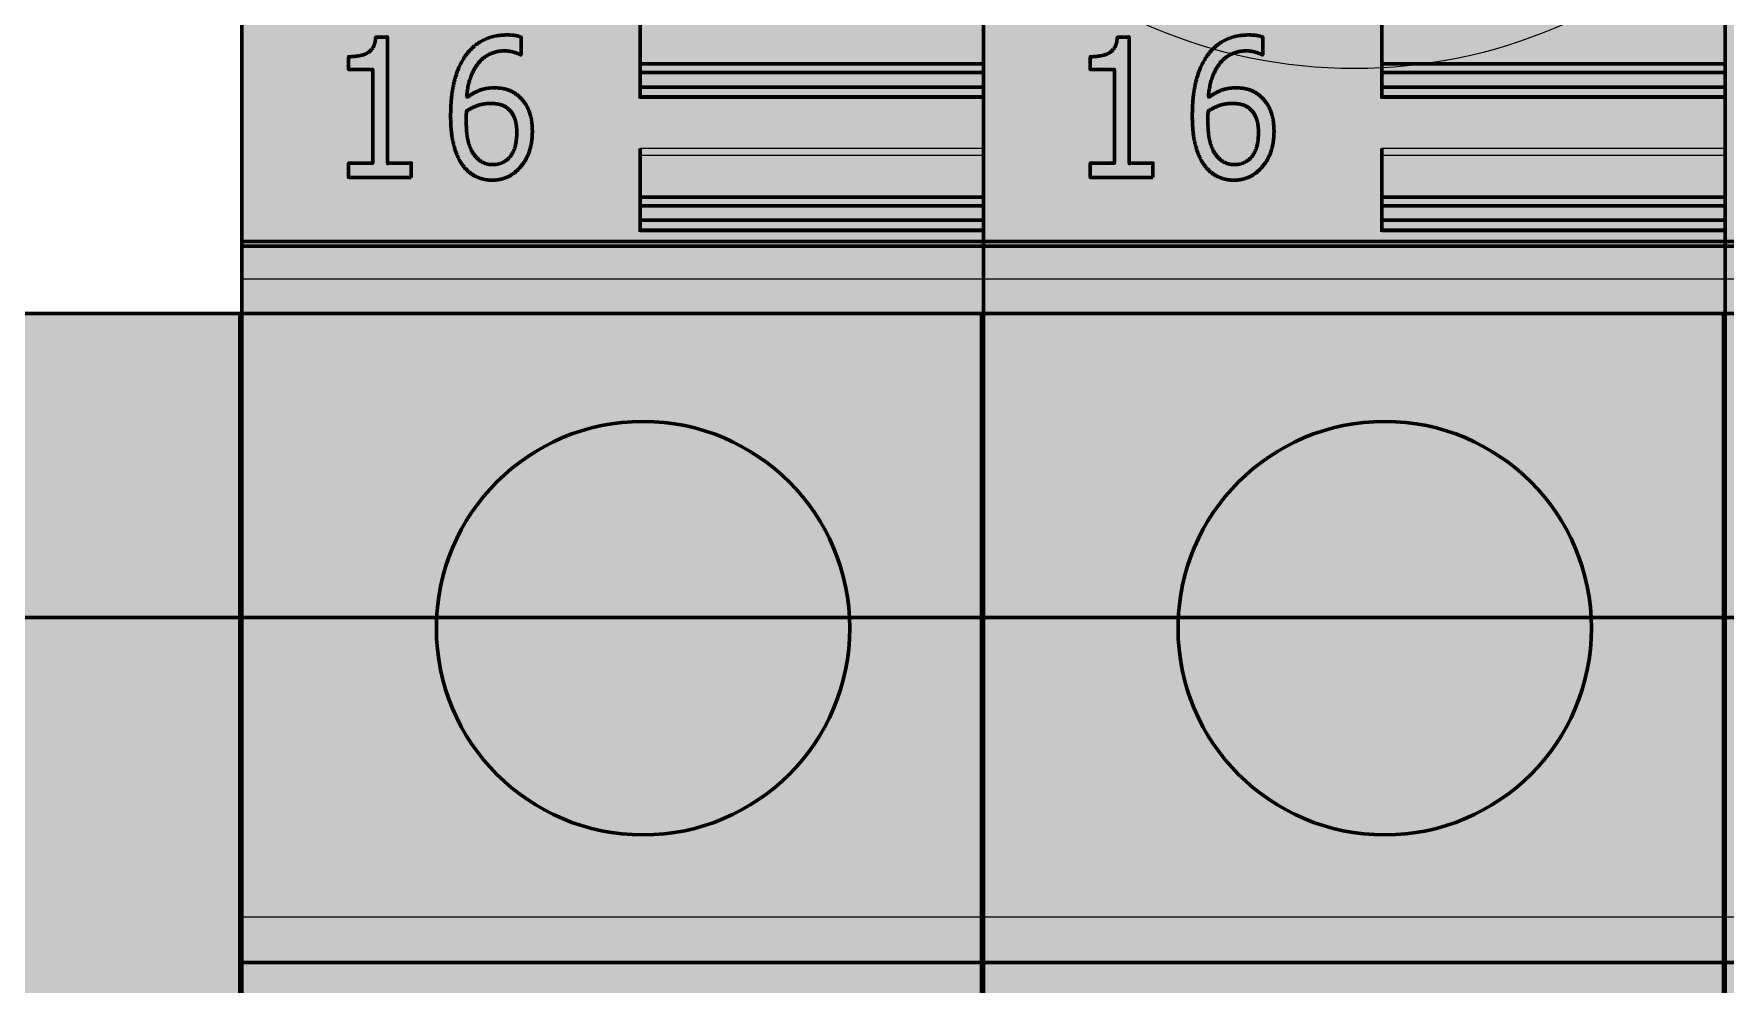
# Model space of a CAD drawing. Header units: millimetres. Extents: x -102 to 318, y -87 to 210.
# Drawn here: x 247.94 to 254.9, y 67.08 to 70.98 of the extents above; entities that cross this region are included whole.
import ezdxf

# ---------------------------------------------------------------- set-up
doc = ezdxf.new("R2010")
doc.units = ezdxf.units.MM
doc.linetypes.add('K5LT_BASIC', pattern=[0])
doc.linetypes.add('K5LT_THIN', pattern=[0])
doc.layers.add('Системный слой', color=7, linetype='Continuous')

# ---------------------------------------------------------------- blocks, each defined once
blk = doc.blocks.new('VA.121209_withoutcapside')
at = {"layer": 'Системный слой', "color": 7, "linetype": 'K5LT_THIN', "lineweight": 18}
blk.add_circle((0, 30), 8.474, dxfattribs=at)
blk = doc.blocks.new('DIN_VA.121209')
at = {"layer": 'Системный слой', "true_color": 0xffffff}
h = blk.add_hatch(color=7, dxfattribs=at)
h.paths.add_polyline_path([(50, 17.5), (-50, 17.5), (-50, 12.5), (50, 12.5)])
h.paths.add_polyline_path([(50, 12.5), (-50, 12.5), (-50, -12.5), (50, -12.5)])
h.paths.add_polyline_path([(50, -12.5), (-50, -12.5), (-50, -17.5), (50, -17.5)])
at = {"layer": 'Системный слой', "color": 150, "linetype": 'K5LT_BASIC', "lineweight": 60, "true_color": 0x0080ff}
for p, q in [((50, 17.5), (-50, 17.5)), ((50, 12.5), (-50, 12.5))]:
    blk.add_line(p, q, dxfattribs=at)
blk = doc.blocks.new('SUPU_SCREW_WHITE_16_U53')
h = blk.add_hatch(color=7)
h.paths.add_polyline_path([(566.296, -98.227), (566.296, -96.159), (566.1, -96.159), (566.093, -96.221), (566.08, -96.274), (566.061, -96.318), (566.036, -96.355), (566.005, -96.388), (565.968, -96.416), (565.932, -96.435), (565.885, -96.451), (565.829, -96.463), (565.769, -96.472), (565.711, -96.477), (565.656, -96.479), (565.656, -96.69), (566.053, -96.69), (566.053, -98.227), (565.656, -98.227), (565.656, -98.464), (566.687, -98.464), (566.687, -98.227)])
h.paths.add_polyline_path([(567.596, -97.152), (567.629, -96.932), (567.693, -96.745), (567.786, -96.591), (567.908, -96.475), (568.054, -96.406), (568.224, -96.383), (568.274, -96.385), (568.323, -96.392), (568.372, -96.404), (568.416, -96.418), (568.452, -96.432), (568.48, -96.447), (568.493, -96.447), (568.493, -96.156), (568.458, -96.144), (568.423, -96.135), (568.389, -96.128), (568.353, -96.124), (568.31, -96.121), (568.263, -96.121), (568.112, -96.131), (567.975, -96.164), (567.85, -96.218), (567.739, -96.292), (567.643, -96.383), (567.56, -96.491), (567.489, -96.619), (567.431, -96.759), (567.388, -96.91), (567.358, -97.076), (567.34, -97.256), (567.334, -97.452), (567.34, -97.641), (567.36, -97.811), (567.393, -97.961), (567.438, -98.093), (567.494, -98.206), (567.562, -98.301), (567.624, -98.364), (567.691, -98.416), (567.765, -98.456), (567.844, -98.485), (567.929, -98.503), (568.02, -98.509), (568.195, -98.484), (568.351, -98.41), (568.487, -98.287), (568.593, -98.125), (568.657, -97.934), (568.678, -97.715), (568.672, -97.584), (568.653, -97.468), (568.621, -97.365), (568.577, -97.275), (568.521, -97.196), (568.452, -97.127), (568.388, -97.079), (568.325, -97.043), (568.262, -97.018), (568.197, -97.003), (568.126, -96.994), (568.048, -96.991), (567.961, -96.996), (567.881, -97.009), (567.808, -97.032), (567.738, -97.064), (567.667, -97.104)])
h.paths.add_polyline_path([(567.595, -97.373), (567.66, -97.334), (567.724, -97.302), (567.787, -97.278), (567.851, -97.261), (567.919, -97.251), (567.99, -97.247), (568.041, -97.249), (568.091, -97.254), (568.14, -97.263), (568.186, -97.277), (568.23, -97.298), (568.271, -97.327), (568.32, -97.376), (568.358, -97.43), (568.387, -97.49), (568.406, -97.558), (568.418, -97.637), (568.422, -97.726), (568.41, -97.883), (568.375, -98.013), (568.316, -98.117), (568.236, -98.192), (568.138, -98.238), (568.023, -98.253), (567.971, -98.249), (567.921, -98.239), (567.874, -98.221), (567.829, -98.196), (567.787, -98.163), (567.746, -98.122), (567.701, -98.061), (567.663, -97.988), (567.631, -97.9), (567.608, -97.796), (567.594, -97.668), (567.59, -97.518), (567.59, -97.488), (567.59, -97.461), (567.591, -97.438), (567.592, -97.417), (567.593, -97.396)])
at = {"color": 150, "linetype": 'K5LT_BASIC', "lineweight": 60, "true_color": 0x0080ff}
for points, knots in [([(566.687, -98.464), (566.171, -98.464), (565.656, -98.464), (565.656, -98.346), (565.656, -98.227), (565.854, -98.227), (566.053, -98.227), (566.053, -97.459), (566.053, -96.69), (565.854, -96.69), (565.656, -96.69), (565.656, -96.585), (565.656, -96.479), (565.737, -96.479), (565.829, -96.463), (565.921, -96.447), (565.968, -96.416), (566.027, -96.378), (566.061, -96.318), (566.095, -96.259), (566.1, -96.159), (566.198, -96.159), (566.296, -96.159), (566.296, -97.193), (566.296, -98.227), (566.492, -98.227), (566.687, -98.227), (566.687, -98.346), (566.687, -98.464)], [0, 0, 0, 1.970331, 1.970331, 2.42314, 2.42314, 3.1819, 3.1819, 6.119039, 6.119039, 6.8778, 6.8778, 7.281657, 7.281657, 7.613549, 7.613549, 7.896435, 7.896435, 8.156201, 8.156201, 8.472404, 8.472404, 8.847769, 8.847769, 12.800668, 12.800668, 13.547191, 13.547191, 14, 14, 14]), ([(568.678, -97.715), (568.678, -98.065), (568.487, -98.287), (568.297, -98.509), (568.02, -98.509), (567.88, -98.509), (567.765, -98.456), (567.65, -98.404), (567.562, -98.301), (567.452, -98.172), (567.393, -97.961), (567.334, -97.75), (567.334, -97.452), (567.334, -97.146), (567.388, -96.91), (567.442, -96.674), (567.56, -96.491), (567.673, -96.316), (567.85, -96.218), (568.027, -96.121), (568.263, -96.121), (568.338, -96.121), (568.389, -96.128), (568.44, -96.136), (568.493, -96.156), (568.493, -96.301), (568.493, -96.447), (568.486, -96.447), (568.48, -96.447), (568.444, -96.424), (568.372, -96.404), (568.3, -96.383), (568.224, -96.383), (567.95, -96.383), (567.786, -96.591), (567.623, -96.798), (567.596, -97.152), (567.703, -97.073), (567.808, -97.032), (567.912, -96.991), (568.048, -96.991), (568.17, -96.991), (568.262, -97.018), (568.355, -97.045), (568.452, -97.127), (568.564, -97.222), (568.621, -97.365), (568.678, -97.509), (568.678, -97.715)], [0, 0, 0, 1.87689, 1.87689, 3.504972, 3.504972, 4.303681, 4.303681, 5.088219, 5.088219, 6.251271, 6.251271, 7.816418, 7.816418, 9.476288, 9.476288, 10.864202, 10.864202, 12.086191, 12.086191, 13.391927, 13.391927, 13.777349, 13.777349, 14.103095, 14.103095, 14.990417, 14.990417, 15.029407, 15.029407, 15.38454, 15.38454, 15.839057, 15.839057, 17.370113, 17.370113, 19.200138, 19.200138, 19.941743, 19.941743, 20.689614, 20.689614, 21.348143, 21.348143, 22.018697, 22.018697, 22.916554, 22.916554, 24, 24, 24]), ([(568.422, -97.726), (568.422, -97.584), (568.387, -97.49), (568.352, -97.396), (568.271, -97.327), (568.212, -97.278), (568.14, -97.263), (568.068, -97.247), (567.99, -97.247), (567.881, -97.247), (567.787, -97.278), (567.694, -97.309), (567.595, -97.373), (567.592, -97.407), (567.591, -97.438), (567.59, -97.47), (567.59, -97.518), (567.59, -97.76), (567.631, -97.9), (567.673, -98.041), (567.746, -98.122), (567.805, -98.19), (567.874, -98.221), (567.942, -98.253), (568.023, -98.253), (568.209, -98.253), (568.316, -98.117), (568.422, -97.981), (568.422, -97.726)], [0, 0, 0, 1.118015, 1.118015, 2.058187, 2.058187, 2.743652, 2.743652, 3.446823, 3.446823, 4.404937, 4.404937, 5.406816, 5.406816, 5.710842, 5.710842, 6.079178, 6.079178, 7.878221, 7.878221, 9.049882, 9.049882, 9.807165, 9.807165, 10.523364, 10.523364, 12.08089, 12.08089, 14, 14, 14])]:
    blk.add_open_spline(points, degree=2, knots=knots, dxfattribs=at)
blk = doc.blocks.new('SUPU_SCREW_WHITE_16', base_point=(570, -118.2))
at = {"true_color": 0xffffff}
blk.add_hatch(color=7, dxfattribs=at).paths.add_polyline_path([(576.1, -150.176), (576.1, -90.176), (563.9, -90.176), (563.9, -150.176)])
at = {"color": 150, "linetype": 'K5LT_BASIC', "lineweight": 60, "true_color": 0x0080ff}
for p, q in [((576.099, -90.176), (576.099, -150.176)), ((563.899, -90.967), (563.899, -99.52)), ((570.449, -95.796), (570.449, -97.168)), ((576.099, -96.597), (570.449, -96.597)), ((576.099, -96.739), (570.449, -96.739)), ((576.099, -96.977), (570.449, -96.977)), ((576.099, -97.139), (570.449, -97.139)), ((570.449, -97.988), (570.449, -99.36)), ((576.099, -98.789), (570.449, -98.789)), ((576.099, -98.931), (570.449, -98.931)), ((576.099, -99.169), (570.449, -99.169)), ((563.899, -99.52), (576.099, -99.52)), ((563.899, -99.52), (563.899, -99.595)), ((563.899, -99.595), (563.899, -100.129)), ((563.899, -99.595), (576.099, -99.595)), ((576.099, -99.331), (570.449, -99.331)), ((563.899, -100.129), (563.899, -110.626)), ((563.869, -135.676), (563.869, -100.676)), ((563.899, -110.626), (563.899, -111.376)), ((563.899, -111.376), (576.099, -111.376)), ((563.899, -124.976), (563.899, -111.376))]:
    blk.add_line(p, q, dxfattribs=at)
at = {"color": 7, "linetype": 'K5LT_THIN', "lineweight": 18}
for p, q in [((576.099, -97.168), (570.449, -97.168)), ((576.099, -97.988), (570.449, -97.988)), ((576.099, -98.104), (570.449, -98.104)), ((576.099, -99.36), (570.449, -99.36)), ((563.899, -100.129), (576.099, -100.129)), ((563.899, -110.626), (576.099, -110.626))]:
    blk.add_line(p, q, dxfattribs=at)
at = {"color": 150, "linetype": 'K5LT_BASIC', "lineweight": 60, "true_color": 0x0080ff}
blk.add_circle((570.499, -105.876), 3.4, dxfattribs=at)
blk.add_blockref('SUPU_SCREW_WHITE_16_U53', (0, 0))
blk.add_blockref('SUPU_SCREW_WHITE_16_U53', (0, 0))

msp = doc.modelspace()

# ---------------------------------------------------------------- block references
at = {"xscale": 0.25, "yscale": 0.25, "zscale": 0.25}
for name, p in [('VA.121209_withoutcapside', (253.3713, 65.4585)), ('SUPU_SCREW_WHITE_16', (250.3213, 65.4585)), ('SUPU_SCREW_WHITE_16', (253.3713, 65.4585)), ('SUPU_SCREW_WHITE_16', (256.4213, 65.4585)), ('DIN_VA.121209', (253.3713, 65.4585))]:
    msp.add_blockref(name, p, dxfattribs=at)

doc.saveas('drawing.dxf')
